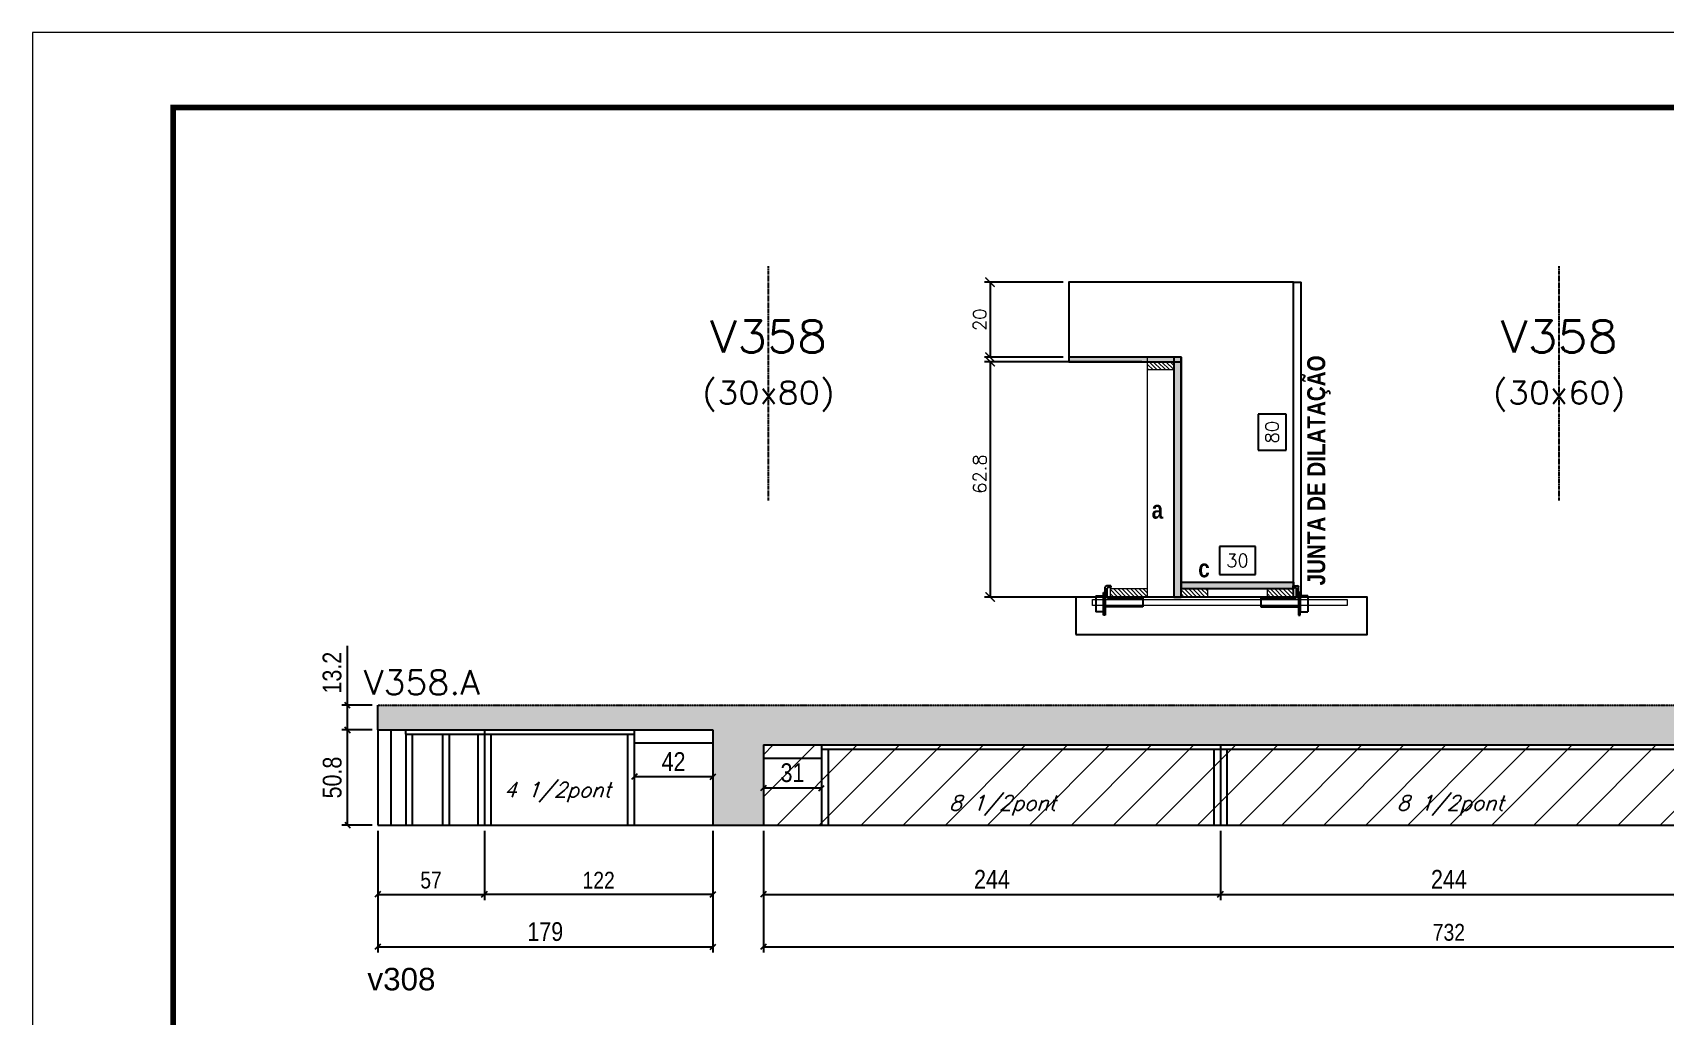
# Model space of a CAD drawing. Extents: x 137137 to 143418, y 10464 to 34486.
# Drawn here: x 141906 to 142778, y 29366 to 29891 of the extents above; entities that cross this region are included whole.
import ezdxf
from ezdxf.enums import TextEntityAlignment as Align

# ---------------------------------------------------------------- set-up
doc = ezdxf.new("R2010")
doc.units = 0
doc.linetypes.add('DASHED', pattern=[0.75, 0.5, -0.25])
doc.linetypes.add('HIDDEN', pattern=[0.375, 0.25, -0.125])
for name, color, linetype in [('5', 5, 'Continuous'), ('barrote', 251, 'Continuous'), ('COTA', 241, 'Continuous'), ('Cota Seção (2x)', 4, 'Continuous'), ('detalhes', 4, 'Continuous'), ('Painéis', 200, 'Continuous'), ('presilha', 1, 'Continuous'), ('SARR_2.2x7', 40, 'Continuous'), ('SARR_3.5x7', 81, 'Continuous'), ('texto', 7, 'Continuous'), ('Texto de Titulo', 7, 'Continuous'), ('Texto Qtd Sarr', 242, 'Continuous')]:
    doc.layers.add(name, color=color, linetype=linetype)
for name, color, linetype, lineweight in [('CONCRETO', 251, 'Continuous', 25), ('Escoras', 2, 'Continuous', 25), ('Folhas', 255, 'Continuous', 9), ('Hachura', 251, 'Continuous', 9), ('Madeira', 126, 'Continuous', 18), ('SARRAFO DE PRESSAO', 251, 'DASHED', 9), ('SCO-___-LAJ', 2, 'Continuous', 0), ('Texto Seção', 7, 'Continuous', 15)]:
    doc.layers.add(name, color=color, linetype=linetype, lineweight=lineweight)
doc.styles.add('COTA TECNICA', font='techl___.ttf', dxfattribs={"height": 10})
doc.styles.add('COTA TECNICA-50', font='techl___.ttf', dxfattribs={"height": 9})
doc.styles.add('REGUA-120', font='ROMANS.shx', dxfattribs={"height": 15})
doc.styles.add('Romans', font='romans.shx')
doc.styles.get("Standard").update_dxf_attribs({"font": 'arial.ttf'})
doc.styles.add('TECNICA', font='techb___.ttf', dxfattribs={"height": 10})
doc.dimstyles.new('COTA PAINEL-50', dxfattribs={"dimtxt": 9, "dimasz": 3, "dimexe": 3, "dimexo": 3, "dimgap": 3, "dimtad": 1, "dimdec": 1, "dimzin": 12, "dimdsep": 46, "dimtxsty": 'COTA TECNICA-50', "dimblk1": 'OBLIQUE', "dimblk2": 'OBLIQUE', "dimsah": 1, "dimcen": 0.9, "dimclrd": 4, "dimclre": 4, "dimclrt": 240, "dimadec": 1, "dimazin": 3, "dimtfac": 1, "dimtdec": 1, "dimtmove": 0, "dimatfit": 3, "dimfxl": 1, "dimtolj": 1, "dimtzin": 12, "dimarcsym": 0})
doc.dimstyles.new('Cota Seção (2x)', dxfattribs={"dimtxt": 7, "dimasz": 5, "dimexe": 3, "dimexo": 3, "dimgap": 2, "dimtad": 3, "dimdec": 1, "dimlfac": 0.5, "dimzin": 12, "dimdsep": 46, "dimtxsty": 'Romans', "dimblk": 'ARCHTICK', "dimcen": 0, "dimclrd": 4, "dimclre": 4, "dimclrt": 1, "dimadec": 1, "dimazin": 3, "dimtfac": 1, "dimtdec": 1, "dimtmove": 0, "dimatfit": 3, "dimldrblk": 'OBLIQUE', "dimfxl": 1, "dimtolj": 1, "dimtzin": 12, "dimarcsym": 0})
doc.dimstyles.new('Cota Seção interna', dxfattribs={"dimtxt": 7, "dimasz": 6, "dimexe": 0.18, "dimexo": 2, "dimgap": -4, "dimtad": 3, "dimdec": 1, "dimlfac": 0.5, "dimzin": 12, "dimdsep": 46, "dimtxsty": 'Romans', "dimblk": 'ARCHTICK', "dimcen": 0.09, "dimse1": 1, "dimse2": 1, "dimsd1": 1, "dimsd2": 1, "dimclrd": 180, "dimclre": 5, "dimclrt": 1, "dimadec": 0, "dimazin": 3, "dimtfac": 1, "dimtdec": 1, "dimtofl": 0, "dimtmove": 0, "dimatfit": 3, "dimldrblk": 'ARCHTICK', "dimfxl": 1, "dimtolj": 1, "dimtzin": 0, "dimarcsym": 0})
doc.dimstyles.new('PAINEL', dxfattribs={"dimtxt": 10, "dimasz": 3, "dimexe": 3, "dimexo": 3, "dimgap": 3, "dimtad": 1, "dimdec": 1, "dimzin": 12, "dimdsep": 46, "dimtxsty": 'COTA TECNICA', "dimblk1": 'OBLIQUE', "dimblk2": 'OBLIQUE', "dimsah": 1, "dimcen": 0.9, "dimclrd": 4, "dimclre": 4, "dimclrt": 240, "dimadec": 1, "dimazin": 3, "dimtfac": 1, "dimtdec": 1, "dimtmove": 0, "dimatfit": 3, "dimfxl": 1, "dimtolj": 1, "dimtzin": 12, "dimarcsym": 0})
pattern_1 = [(45, (4775.619, -1194.145), (-11.2253202, 11.2253202), [])]

# ---------------------------------------------------------------- blocks, each defined once
blk = doc.blocks.new('9999999999')
at = {"layer": 'Folhas'}
blk.add_lwpolyline([(98138.98, 34190.21), (99623.98, 34190.21), (99623.98, 35240.21), (98138.98, 35240.21)], close=True, dxfattribs=at)
at = {"layer": 'Folhas', "color": 30, "const_width": 3}
blk.add_lwpolyline([(98213.98, 34230.21), (99583.98, 34230.21), (99583.98, 35200.21), (98213.98, 35200.21)], close=True, dxfattribs=at)
blk = doc.blocks.new('titulo1')
at = {"layer": 'Defpoints', "color": 252, "linetype": 'HIDDEN', "ltscale": 2}
blk.add_line((0, 0), (0, 125), dxfattribs=at)
at = {"layer": 'Defpoints', "style": 'Romans', "oblique": 15}
blk.add_attdef('FOLHA', text='', height=10, dxfattribs=at).set_placement((0, 15.58), align=Align.MIDDLE_CENTER)
at = {"layer": 'Texto Qtd Sarr', "color": 3, "style": 'Romans', "oblique": 15}
for tag, height, p in [('TITULO', 17, (0, 71.45)), ('SEÇÃO', 12, (0, 41.55))]:
    blk.add_attdef(tag, text='', height=height, dxfattribs=at).set_placement(p, align=Align.MIDDLE_CENTER)
blk = doc.blocks.new('PRESILHA METÁLICA 1')
at = {"layer": 'presilha'}
for p, q in [((6, 15.5), (7.5, 15.5)), ((6, -2.5), (6, 15.5)), ((7.5, 10.6), (7.5, 19.9)), ((7.5, 15.5), (7.5, -2.5)), ((12, 21), (8.6, 21)), ((9, 11.6), (9, 18.9)), ((12, 19.5), (9.6, 19.5)), ((12, 21), (12, 19.5)), ((0, 13), (6, 13)), ((0, 13), (0, 0)), ((6, 0), (0, 0)), ((6, 13), (6, 0)), ((37.5, 4.1), (7.5, 4.1)), ((37.5, 11), (9.6, 11)), ((37.5, 11), (37.5, 4.1)), ((7.5, -2.5), (6, -2.5))]:
    blk.add_line(p, q, dxfattribs=at)
for centre, radius, start, end in [((8.6, 19.9), 1.14, 90, 180), ((9.6, 18.9), 0.57, 90, 180), ((9.6, 11.6), 0.57, 180, 270)]:
    blk.add_arc(centre, radius, start, end, dxfattribs=at)
blk = doc.blocks.new('*D504')
at = {"layer": 'Cota Seção (2x)', "color": 180, "lineweight": -2, "transparency": 16777216}
for p, q in [((142558.77, 29617.28), (142539.44, 29617.28)), ((142539.44, 29617.28), (142539.44, 29602.28)), ((142558.77, 29602.28), (142558.77, 29617.28)), ((142539.44, 29602.28), (142558.77, 29602.28))]:
    blk.add_line(p, q, dxfattribs=at)
at = {"layer": 'Defpoints', "color": 0, "transparency": 16777216}
for p in [(142579.12, 29598.28), (142519.12, 29590.28), (142579.12, 29590.28)]:
    blk.add_point(p, dxfattribs=at)
at = {"layer": 'Cota Seção (2x)', "color": 1, "transparency": 16777216, "insert": (142549.11, 29609.78), "char_height": 7, "attachment_point": 5, "style": 'Romans'}
blk.add_mtext('\\A1;30', dxfattribs=at)
blk = doc.blocks.new('_ArchTick')
at = {"color": 0, "linetype": 'ByBlock', "const_width": 0.15}
blk.add_lwpolyline([(-0.5, -0.5), (0.5, 0.5)], dxfattribs=at)
blk = doc.blocks.new('*D515')
at = {"layer": 'COTA', "color": 4, "lineweight": -2, "transparency": 16777216}
for p, q in [((142498.12, 29715.88), (142414.02, 29715.88)), ((142417.02, 29715.88), (142417.02, 29590.28)), ((142498.12, 29590.28), (142414.02, 29590.28))]:
    blk.add_line(p, q, dxfattribs=at)
at = {"layer": 'Defpoints', "color": 0, "transparency": 16777216}
for p in [(142501.12, 29715.88), (142417.02, 29590.28), (142501.12, 29590.28)]:
    blk.add_point(p, dxfattribs=at)
at = {"layer": 'COTA', "color": 4, "lineweight": -2, "transparency": 16777216, "xscale": 5, "yscale": 5, "zscale": 5}
for p, rotation in [((142417.02, 29715.88), 90), ((142417.02, 29590.28), 270)]:
    blk.add_blockref('_ArchTick', p, dxfattribs=dict(at, rotation=rotation))
at = {"layer": 'COTA', "color": 1, "transparency": 16777216, "insert": (142411.52, 29655.88), "char_height": 7, "attachment_point": 5, "rotation": 90, "style": 'Romans'}
blk.add_mtext('\\A1;62.8', dxfattribs=at)
blk = doc.blocks.new('_Oblique')
at = {"color": 0, "linetype": 'ByBlock', "lineweight": -2}
blk.add_line((-0.5, -0.5), (0.5, 0.5), dxfattribs=at)
blk = doc.blocks.new('*D516')
at = {"layer": 'COTA', "color": 4, "lineweight": -2, "transparency": 16777216}
for p, q in [((142456.12, 29758.28), (142414.02, 29758.28)), ((142417.02, 29758.28), (142417.02, 29718.28)), ((142456.12, 29718.28), (142414.02, 29718.28))]:
    blk.add_line(p, q, dxfattribs=at)
at = {"layer": 'Defpoints', "color": 0, "transparency": 16777216}
for p in [(142459.12, 29758.28), (142417.02, 29718.28), (142459.12, 29718.28)]:
    blk.add_point(p, dxfattribs=at)
at = {"layer": 'COTA', "color": 4, "lineweight": -2, "transparency": 16777216, "xscale": 5, "yscale": 5, "zscale": 5}
for p, rotation in [((142417.02, 29758.28), 90), ((142417.02, 29718.28), 270)]:
    blk.add_blockref('_ArchTick', p, dxfattribs=dict(at, rotation=rotation))
at = {"layer": 'COTA', "color": 1, "transparency": 16777216, "insert": (142411.52, 29738.28), "char_height": 7, "attachment_point": 5, "rotation": 90, "style": 'Romans'}
blk.add_mtext('\\A1;20', dxfattribs=at)
blk = doc.blocks.new('*D520')
at = {"layer": 'Cota Seção (2x)', "color": 180, "lineweight": -2, "transparency": 16777216}
for p, q in [((142575.12, 29687.95), (142560.12, 29687.95)), ((142560.12, 29687.95), (142560.12, 29668.62)), ((142575.12, 29668.62), (142575.12, 29687.95)), ((142560.12, 29668.62), (142575.12, 29668.62))]:
    blk.add_line(p, q, dxfattribs=at)
at = {"layer": 'Defpoints', "color": 0, "transparency": 16777216}
for p in [(142579.12, 29758.28), (142579.12, 29598.28), (142579.12, 29598.28)]:
    blk.add_point(p, dxfattribs=at)
at = {"layer": 'Cota Seção (2x)', "color": 1, "transparency": 16777216, "insert": (142567.62, 29678.28), "char_height": 7, "attachment_point": 5, "rotation": 90, "style": 'Romans'}
blk.add_mtext('\\A1;80', dxfattribs=at)
blk = doc.blocks.new('*D533')
at = {"layer": 'COTA', "color": 4, "linetype": 'ByBlock', "lineweight": -2, "transparency": 16777216}
for p, q in [((142296.02, 29465.52), (142296.02, 29428.56)), ((142540.02, 29465.52), (142540.02, 29428.56)), ((142296.02, 29431.56), (142540.02, 29431.56))]:
    blk.add_line(p, q, dxfattribs=at)
at = {"layer": 'Defpoints', "color": 0, "linetype": 'ByBlock', "transparency": 16777216}
for p in [(142296.02, 29468.52), (142540.02, 29468.52), (142540.02, 29431.56)]:
    blk.add_point(p, dxfattribs=at)
at = {"layer": 'COTA', "color": 4, "linetype": 'ByBlock', "lineweight": -2, "transparency": 16777216, "xscale": 3, "yscale": 3, "zscale": 3, "rotation": 180}
blk.add_blockref('_Oblique', (142296.02, 29431.56), dxfattribs=at)
at = {"layer": 'COTA', "color": 4, "linetype": 'ByBlock', "lineweight": -2, "transparency": 16777216, "xscale": 3, "yscale": 3, "zscale": 3}
blk.add_blockref('_Oblique', (142540.02, 29431.56), dxfattribs=at)
at = {"layer": 'COTA', "color": 240, "linetype": 'ByBlock', "transparency": 16777216, "insert": (142418.02, 29439.64), "char_height": 10, "attachment_point": 5, "style": 'COTA TECNICA'}
blk.add_mtext('\\A1;244', dxfattribs=at)
blk = doc.blocks.new('*D534')
at = {"layer": 'COTA', "color": 4, "linetype": 'ByBlock', "lineweight": -2, "transparency": 16777216}
for p, q in [((142540.02, 29465.52), (142540.02, 29428.56)), ((142784.02, 29465.52), (142784.02, 29428.56)), ((142540.02, 29431.56), (142784.02, 29431.56))]:
    blk.add_line(p, q, dxfattribs=at)
at = {"layer": 'Defpoints', "color": 0, "linetype": 'ByBlock', "transparency": 16777216}
for p in [(142540.02, 29468.52), (142784.02, 29468.52), (142784.02, 29431.56)]:
    blk.add_point(p, dxfattribs=at)
at = {"layer": 'COTA', "color": 4, "linetype": 'ByBlock', "lineweight": -2, "transparency": 16777216, "xscale": 3, "yscale": 3, "zscale": 3, "rotation": 180}
blk.add_blockref('_Oblique', (142540.02, 29431.56), dxfattribs=at)
at = {"layer": 'COTA', "color": 4, "linetype": 'ByBlock', "lineweight": -2, "transparency": 16777216, "xscale": 3, "yscale": 3, "zscale": 3}
blk.add_blockref('_Oblique', (142784.02, 29431.56), dxfattribs=at)
at = {"layer": 'COTA', "color": 240, "linetype": 'ByBlock', "transparency": 16777216, "insert": (142662.02, 29439.64), "char_height": 10, "attachment_point": 5, "style": 'COTA TECNICA'}
blk.add_mtext('\\A1;244', dxfattribs=at)
blk = doc.blocks.new('*D510')
at = {"layer": 'COTA', "color": 4, "linetype": 'ByBlock', "lineweight": -2, "transparency": 16777216}
for p, q in [((142090.02, 29465.52), (142090.02, 29400.56)), ((142269.02, 29465.52), (142269.02, 29400.56)), ((142090.02, 29403.56), (142269.02, 29403.56))]:
    blk.add_line(p, q, dxfattribs=at)
at = {"layer": 'Defpoints', "color": 0, "linetype": 'ByBlock', "transparency": 16777216}
for p in [(142090.02, 29468.52), (142269.02, 29468.52), (142269.02, 29403.56)]:
    blk.add_point(p, dxfattribs=at)
at = {"layer": 'COTA', "color": 4, "linetype": 'ByBlock', "lineweight": -2, "transparency": 16777216, "xscale": 3, "yscale": 3, "zscale": 3, "rotation": 180}
blk.add_blockref('_Oblique', (142090.02, 29403.56), dxfattribs=at)
at = {"layer": 'COTA', "color": 4, "linetype": 'ByBlock', "lineweight": -2, "transparency": 16777216, "xscale": 3, "yscale": 3, "zscale": 3}
blk.add_blockref('_Oblique', (142269.02, 29403.56), dxfattribs=at)
at = {"layer": 'COTA', "color": 240, "linetype": 'ByBlock', "transparency": 16777216, "insert": (142179.52, 29411.66), "char_height": 10, "attachment_point": 5, "style": 'COTA TECNICA'}
blk.add_mtext('\\A1;179', dxfattribs=at)
blk = doc.blocks.new('*D511')
at = {"layer": 'Defpoints', "color": 0, "linetype": 'ByBlock', "transparency": 16777216}
for p in [(142147.02, 29468.52), (142269.02, 29468.52), (142147.02, 29431.56)]:
    blk.add_point(p, dxfattribs=at)
at = {"layer": 'Escoras', "color": 4, "linetype": 'ByBlock', "lineweight": -2, "transparency": 16777216}
for p, q in [((142147.02, 29465.52), (142147.02, 29428.56)), ((142269.02, 29465.52), (142269.02, 29428.56)), ((142269.02, 29431.56), (142147.02, 29431.56))]:
    blk.add_line(p, q, dxfattribs=at)
at = {"layer": 'Escoras', "color": 4, "linetype": 'ByBlock', "lineweight": -2, "transparency": 16777216, "xscale": 3, "yscale": 3, "zscale": 3, "rotation": 180}
blk.add_blockref('_Oblique', (142147.02, 29431.56), dxfattribs=at)
at = {"layer": 'Escoras', "color": 4, "linetype": 'ByBlock', "lineweight": -2, "transparency": 16777216, "xscale": 3, "yscale": 3, "zscale": 3}
blk.add_blockref('_Oblique', (142269.02, 29431.56), dxfattribs=at)
at = {"layer": 'Escoras', "color": 240, "linetype": 'ByBlock', "transparency": 16777216, "insert": (142208.02, 29439.12), "char_height": 9, "attachment_point": 5, "style": 'COTA TECNICA-50'}
blk.add_mtext('\\A1;122', dxfattribs=at)
blk = doc.blocks.new('*D512')
at = {"layer": 'Defpoints', "color": 0, "linetype": 'ByBlock', "transparency": 16777216}
for p in [(142090.02, 29468.52), (142147.02, 29468.52), (142147.02, 29431.56)]:
    blk.add_point(p, dxfattribs=at)
at = {"layer": 'Escoras', "color": 4, "linetype": 'ByBlock', "lineweight": -2, "transparency": 16777216}
for p, q in [((142090.02, 29465.52), (142090.02, 29428.56)), ((142147.02, 29465.52), (142147.02, 29428.56)), ((142090.02, 29431.56), (142147.02, 29431.56))]:
    blk.add_line(p, q, dxfattribs=at)
at = {"layer": 'Escoras', "color": 4, "linetype": 'ByBlock', "lineweight": -2, "transparency": 16777216, "xscale": 3, "yscale": 3, "zscale": 3, "rotation": 180}
blk.add_blockref('_Oblique', (142090.02, 29431.56), dxfattribs=at)
at = {"layer": 'Escoras', "color": 4, "linetype": 'ByBlock', "lineweight": -2, "transparency": 16777216, "xscale": 3, "yscale": 3, "zscale": 3}
blk.add_blockref('_Oblique', (142147.02, 29431.56), dxfattribs=at)
at = {"layer": 'Escoras', "color": 240, "linetype": 'ByBlock', "transparency": 16777216, "insert": (142118.52, 29439.16), "char_height": 9, "attachment_point": 5, "style": 'COTA TECNICA-50'}
blk.add_mtext('\\A1;57', dxfattribs=at)
blk = doc.blocks.new('*D513')
at = {"layer": 'Defpoints', "color": 0, "linetype": 'ByBlock', "transparency": 16777216}
for p in [(142296.02, 29468.52), (143028.02, 29468.52), (143028.02, 29403.56)]:
    blk.add_point(p, dxfattribs=at)
at = {"layer": 'Escoras', "color": 4, "linetype": 'ByBlock', "lineweight": -2, "transparency": 16777216}
for p, q in [((142296.02, 29465.52), (142296.02, 29400.56)), ((143028.02, 29465.52), (143028.02, 29400.56)), ((142296.02, 29403.56), (143028.02, 29403.56))]:
    blk.add_line(p, q, dxfattribs=at)
at = {"layer": 'Escoras', "color": 4, "linetype": 'ByBlock', "lineweight": -2, "transparency": 16777216, "xscale": 3, "yscale": 3, "zscale": 3, "rotation": 180}
blk.add_blockref('_Oblique', (142296.02, 29403.56), dxfattribs=at)
at = {"layer": 'Escoras', "color": 4, "linetype": 'ByBlock', "lineweight": -2, "transparency": 16777216, "xscale": 3, "yscale": 3, "zscale": 3}
blk.add_blockref('_Oblique', (143028.02, 29403.56), dxfattribs=at)
at = {"layer": 'Escoras', "color": 240, "linetype": 'ByBlock', "transparency": 16777216, "insert": (142662.02, 29411.26), "char_height": 9, "attachment_point": 5, "style": 'COTA TECNICA-50'}
blk.add_mtext('\\A1;732', dxfattribs=at)
blk = doc.blocks.new('*D1891')
at = {"layer": 'COTA', "color": 4, "lineweight": -2, "ltscale": 25, "transparency": 16777216}
for p, q in [((142087.02, 29519.32), (142070.92, 29519.32)), ((142073.92, 29468.52), (142073.92, 29519.32)), ((142087.02, 29468.52), (142070.92, 29468.52))]:
    blk.add_line(p, q, dxfattribs=at)
at = {"layer": 'Defpoints', "color": 0, "ltscale": 25, "transparency": 16777216}
for p in [(142073.92, 29519.32), (142090.02, 29519.32), (142090.02, 29468.52)]:
    blk.add_point(p, dxfattribs=at)
at = {"layer": 'COTA', "color": 4, "lineweight": -2, "ltscale": 25, "transparency": 16777216, "xscale": 3, "yscale": 3, "zscale": 3}
for p, rotation in [((142073.92, 29519.32), 90), ((142073.92, 29468.52), 270)]:
    blk.add_blockref('_Oblique', p, dxfattribs=dict(at, rotation=rotation))
at = {"layer": 'COTA', "color": 240, "ltscale": 25, "transparency": 16777216, "insert": (142065.78, 29493.92), "char_height": 10, "attachment_point": 5, "rotation": 90, "style": 'COTA TECNICA'}
blk.add_mtext('\\A1;50.8', dxfattribs=at)
blk = doc.blocks.new('*D1892')
at = {"layer": 'COTA', "color": 4, "lineweight": -2, "ltscale": 25, "transparency": 16777216}
for p, q in [((142073.92, 29532.52), (142073.92, 29564.25)), ((142087.02, 29532.52), (142070.92, 29532.52)), ((142073.92, 29519.32), (142073.92, 29532.52)), ((142087.02, 29519.32), (142070.92, 29519.32))]:
    blk.add_line(p, q, dxfattribs=at)
at = {"layer": 'Defpoints', "color": 0, "ltscale": 25, "transparency": 16777216}
for p in [(142073.92, 29532.52), (142090.02, 29532.52), (142090.02, 29519.32)]:
    blk.add_point(p, dxfattribs=at)
at = {"layer": 'COTA', "color": 4, "lineweight": -2, "ltscale": 25, "transparency": 16777216, "xscale": 3, "yscale": 3, "zscale": 3}
for p, rotation in [((142073.92, 29532.52), 90), ((142073.92, 29519.32), 270)]:
    blk.add_blockref('_Oblique', p, dxfattribs=dict(at, rotation=rotation))
at = {"layer": 'COTA', "color": 240, "ltscale": 25, "transparency": 16777216, "insert": (142065.7, 29549.89), "char_height": 10, "attachment_point": 5, "rotation": 90, "style": 'COTA TECNICA'}
blk.add_mtext('\\A1;13.2', dxfattribs=at)
blk = doc.blocks.new('*D1895')
at = {"layer": 'COTA', "color": 4, "lineweight": -2, "ltscale": 25, "transparency": 16777216}
for p, q in [((142227.02, 29509.32), (142227.02, 29491.39)), ((142269.02, 29509.32), (142269.02, 29491.39)), ((142227.02, 29494.39), (142269.02, 29494.39))]:
    blk.add_line(p, q, dxfattribs=at)
at = {"layer": 'Defpoints', "color": 0, "ltscale": 25, "transparency": 16777216}
for p in [(142227.02, 29512.32), (142269.02, 29512.32), (142269.02, 29494.39)]:
    blk.add_point(p, dxfattribs=at)
at = {"layer": 'COTA', "color": 4, "lineweight": -2, "ltscale": 25, "transparency": 16777216, "xscale": 3, "yscale": 3, "zscale": 3, "rotation": 180}
blk.add_blockref('_Oblique', (142227.02, 29494.39), dxfattribs=at)
at = {"layer": 'COTA', "color": 4, "lineweight": -2, "ltscale": 25, "transparency": 16777216, "xscale": 3, "yscale": 3, "zscale": 3}
blk.add_blockref('_Oblique', (142269.02, 29494.39), dxfattribs=at)
at = {"layer": 'COTA', "color": 240, "ltscale": 25, "transparency": 16777216, "insert": (142248.02, 29502.47), "char_height": 10, "attachment_point": 5, "style": 'COTA TECNICA'}
blk.add_mtext('\\A1;42', dxfattribs=at)
blk = doc.blocks.new('*D1896')
at = {"layer": 'COTA', "color": 4, "lineweight": -2, "ltscale": 25, "transparency": 16777216}
for p, q in [((142296.02, 29501.32), (142296.02, 29485.24)), ((142327.02, 29501.32), (142327.02, 29485.24)), ((142327.02, 29488.24), (142296.02, 29488.24))]:
    blk.add_line(p, q, dxfattribs=at)
at = {"layer": 'Defpoints', "color": 0, "ltscale": 25, "transparency": 16777216}
for p in [(142296.02, 29504.32), (142327.02, 29504.32), (142296.02, 29488.24)]:
    blk.add_point(p, dxfattribs=at)
at = {"layer": 'COTA', "color": 4, "lineweight": -2, "ltscale": 25, "transparency": 16777216, "xscale": 3, "yscale": 3, "zscale": 3, "rotation": 180}
blk.add_blockref('_Oblique', (142296.02, 29488.24), dxfattribs=at)
at = {"layer": 'COTA', "color": 4, "lineweight": -2, "ltscale": 25, "transparency": 16777216, "xscale": 3, "yscale": 3, "zscale": 3}
blk.add_blockref('_Oblique', (142327.02, 29488.24), dxfattribs=at)
at = {"layer": 'COTA', "color": 240, "ltscale": 25, "transparency": 16777216, "insert": (142311.52, 29496.46), "char_height": 10, "attachment_point": 5, "style": 'COTA TECNICA'}
blk.add_mtext('\\A1;31', dxfattribs=at)

msp = doc.modelspace()

# ---------------------------------------------------------------- hatches: boundary and pattern name
at = {"layer": 'COTA', "linetype": 'ByBlock'}
h = msp.add_hatch(dxfattribs=at)
h.set_pattern_fill('AR-CONC', color=256, scale=0.03)
h.paths.add_polyline_path([(142296.02, 29511.32), (142883.02, 29511.32), (142883.02, 29490.52), (143002.02, 29490.52), (143028.02, 29490.52), (143028.02, 29532.52), (142883.02, 29532.52), (142090.02, 29532.52), (142090.02, 29519.32), (142269.02, 29519.32), (142269.02, 29468.52), (142296.02, 29468.52)])
h.paths.add_polyline_path([(142863.75, 29484.21), (142863.75, 29518.14), (142843.16, 29518.14), (142843.16, 29484.21)], flags=25)
at = {"layer": 'Hachura'}
h = msp.add_hatch(color=256, dxfattribs=at)
h.dxf.hatch_style = 1
h.paths.add_polyline_path([(142519.12, 29715.88), (142519.12, 29718.28), (142459.12, 29718.28), (142459.12, 29715.88)])
h = msp.add_hatch(dxfattribs=at)
h.set_pattern_fill('ANSI31', color=256, scale=0.5, angle=270, style=0)
h.set_pattern_definition([(315, (165406.943, 21408.2394), (1.12253202, 1.12253202), [])])
h.paths.add_polyline_path([(142501.12, 29711.48), (142501.12, 29715.88), (142515.12, 29715.88), (142515.12, 29711.48)])
h = msp.add_hatch(color=256, dxfattribs=at)
h.dxf.hatch_style = 1
h.paths.add_polyline_path([(142519.12, 29718.28), (142515.12, 29718.28), (142515.12, 29590.28), (142519.12, 29590.28)])
h = msp.add_hatch(color=256, dxfattribs=at)
h.dxf.hatch_style = 1
h.paths.add_polyline_path([(142519.12, 29594.68), (142519.12, 29598.28), (142579.09, 29598.28), (142579.09, 29594.68)])
h = msp.add_hatch(dxfattribs=at)
h.set_pattern_fill('ANSI31', color=256, scale=0.5, angle=270, style=0)
h.set_pattern_definition([(315, (165372.943, 21360.6394), (1.12253202, 1.12253202), [])])
h.paths.add_polyline_path([(142501.12, 29590.28), (142501.12, 29594.68), (142481.12, 29594.68), (142481.12, 29590.28)])
h = msp.add_hatch(dxfattribs=at)
h.set_pattern_fill('ANSI31', color=256, scale=0.5, angle=270, style=0)
h.set_pattern_definition([(315, (165475.745, 21360.6394), (1.12253202, 1.12253202), [])])
h.paths.add_polyline_path([(142519.12, 29590.28), (142519.12, 29594.68), (142533.12, 29594.68), (142533.12, 29590.28)])
h = msp.add_hatch(dxfattribs=at)
h.set_pattern_fill('ANSI31', color=256, scale=0.5, angle=270, style=0)
h.set_pattern_definition([(315, (165521.7081, 21360.6394), (1.12253202, 1.12253202), [])])
h.paths.add_polyline_path([(142565.09, 29590.28), (142565.09, 29594.68), (142579.09, 29594.68), (142579.09, 29590.28)])
at = {"layer": 'Hachura', "linetype": 'ByBlock'}
h = msp.add_hatch(dxfattribs=at)
h.set_pattern_fill('ANSI31', color=256, scale=5)
h.set_pattern_definition(pattern_1)
h.paths.add_polyline_path([(142540.02, 29468.52), (142540.02, 29511.32), (142296.02, 29511.32), (142296.02, 29468.52)])
h = msp.add_hatch(dxfattribs=at)
h.set_pattern_fill('ANSI31', color=256, scale=5)
h.set_pattern_definition(pattern_1)
h.paths.add_polyline_path([(142784.02, 29468.52), (142784.02, 29511.32), (142540.02, 29511.32), (142540.02, 29468.52)])

# ---------------------------------------------------------------- linework, layer by layer
at = {"layer": 'barrote'}
msp.add_lwpolyline([(142462.76, 29570.28), (142618.41, 29570.28), (142618.41, 29590.28), (142462.76, 29590.28)], close=True, dxfattribs=at)
at = {"layer": 'CONCRETO'}
for p, q in [((142579.12, 29590.28), (142579.12, 29758.28)), ((142579.12, 29758.28), (142583.12, 29758.28)), ((142583.12, 29590.28), (142583.12, 29758.28))]:
    msp.add_line(p, q, dxfattribs=at)
msp.add_lwpolyline([(142519.12, 29718.28), (142519.12, 29594.68), (142519.12, 29594.68), (142519.12, 29598.28), (142579.12, 29598.28), (142579.12, 29718.28), (142579.12, 29718.28), (142579.12, 29758.28), (142579.12, 29758.28), (142579.12, 29758.28), (142519.12, 29758.28), (142459.12, 29758.28), (142459.12, 29718.28)], dxfattribs=at)
at = {"layer": 'COTA', "linetype": 'DASHED', "ltscale": 0.3}
msp.add_line((142090.02, 29532.52), (142883.02, 29532.52), dxfattribs=at)
at = {"layer": 'COTA', "linetype": 'ByBlock'}
for p, q in [((142090.02, 29519.32), (142090.02, 29532.52)), ((142269.02, 29468.52), (142296.02, 29468.52))]:
    msp.add_line(p, q, dxfattribs=at)
at = {"layer": 'Madeira'}
for points in [[(142501.12, 29718.28), (142515.12, 29718.28), (142515.12, 29590.28), (142501.12, 29590.28)], [(142501.12, 29711.48), (142501.12, 29715.88), (142515.12, 29715.88), (142515.12, 29711.48)], [(142501.12, 29590.28), (142501.12, 29594.68), (142481.12, 29594.68), (142481.12, 29590.28)], [(142519.12, 29590.28), (142519.12, 29594.68), (142533.12, 29594.68), (142533.12, 29590.28)], [(142565.09, 29590.28), (142565.09, 29594.68), (142579.09, 29594.68), (142579.09, 29590.28)]]:
    msp.add_lwpolyline(points, close=True, dxfattribs=at)
at = {"layer": 'Painéis', "linetype": 'ByBlock'}
for p, q in [((142090.02, 29519.32), (142269.02, 29519.32)), ((142090.02, 29519.32), (142090.02, 29468.52)), ((142147.02, 29519.32), (142147.02, 29468.52)), ((142269.02, 29519.32), (142269.02, 29468.52)), ((142269.02, 29519.32), (142269.02, 29468.52)), ((142296.02, 29511.32), (142883.02, 29511.32)), ((142296.02, 29511.32), (142296.02, 29468.52)), ((142540.02, 29511.32), (142540.02, 29468.52)), ((142090.02, 29468.52), (142269.02, 29468.52)), ((142296.02, 29468.52), (142883.02, 29468.52))]:
    msp.add_line(p, q, dxfattribs=at)
at = {"layer": 'Painéis'}
for points in [[(142519.12, 29715.88), (142519.12, 29718.28), (142459.12, 29718.28), (142459.12, 29715.88)], [(142519.12, 29718.28), (142515.12, 29718.28), (142515.12, 29590.28), (142519.12, 29590.28)], [(142519.12, 29594.68), (142519.12, 29598.28), (142579.09, 29598.28), (142579.09, 29594.68)]]:
    msp.add_lwpolyline(points, close=True, dxfattribs=at)
at = {"layer": 'SARR_2.2x7', "linetype": 'Continuous'}
for p, q in [((142097.02, 29519.32), (142097.02, 29468.52)), ((142105.02, 29517.12), (142105.02, 29519.32)), ((142105.02, 29517.12), (142227.02, 29517.12)), ((142269.02, 29512.32), (142227.02, 29512.32)), ((142296.02, 29504.32), (142327.02, 29504.32)), ((142327.02, 29509.12), (142540.02, 29509.12)), ((142540.02, 29509.12), (142784.02, 29509.12))]:
    msp.add_line(p, q, dxfattribs=at)
at = {"layer": 'SARR_3.5x7'}
for p, q in [((142105.02, 29517.12), (142105.02, 29468.52)), ((142108.52, 29517.12), (142108.52, 29468.52)), ((142124.66, 29517.12), (142124.66, 29468.52)), ((142128.16, 29517.12), (142128.16, 29468.52)), ((142143.48, 29517.12), (142143.48, 29468.52)), ((142150.48, 29517.12), (142150.48, 29468.52)), ((142223.52, 29468.52), (142223.52, 29517.12)), ((142227.02, 29519.32), (142227.02, 29468.52)), ((142327.02, 29511.32), (142327.02, 29468.52)), ((142330.52, 29509.12), (142330.52, 29468.52)), ((142536.48, 29509.12), (142536.48, 29468.52)), ((142543.48, 29509.12), (142543.48, 29468.52))]:
    msp.add_line(p, q, dxfattribs=at)
at = {"layer": 'SCO-___-LAJ', "color": 1}
msp.add_lwpolyline([(142471.76, 29588.95), (142607.74, 29588.95), (142607.74, 29585.75), (142471.76, 29585.75)], close=True, dxfattribs=at)

# ---------------------------------------------------------------- block references
at = {"layer": 'presilha', "yscale": 0.6666666666666666, "zscale": 0.6666666666666666}
for p, xscale in [((142473.55, 29582.32), 0.6666666666666666), ((142586.67, 29582.32), -0.6666666666666666)]:
    msp.add_blockref('PRESILHA METÁLICA 1', p, dxfattribs=dict(at, xscale=xscale))
at = {"layer": 'SARRAFO DE PRESSAO', "color": 6, "linetype": 'ByBlock'}
msp.add_blockref('9999999999', (43766.81, -5348.73), dxfattribs=at)
at = {"layer": 'Texto Seção'}
ref = msp.add_blockref('titulo1', (142298.74, 29641.81), dxfattribs=at)
ref.add_attrib('TITULO', 'V358', dxfattribs={"layer": 'Texto de Titulo', "color": 7, "height": 17, "style": 'Romans', "width": 1.1}).set_placement((142298.74, 29729.31), align=Align.MIDDLE_CENTER)
ref.add_attrib('SEÇÃO', '(30x80)', dxfattribs={"layer": 'Texto de Titulo', "color": 7, "height": 12, "style": 'Romans', "width": 1.1}).set_placement((142298.74, 29699.31), align=Align.MIDDLE_CENTER)
ref = msp.add_blockref('titulo1', (142720.89, 29641.81), dxfattribs=at)
ref.add_attrib('TITULO', 'V358', dxfattribs={"layer": 'Texto de Titulo', "color": 7, "height": 17, "style": 'Romans', "width": 1.1}).set_placement((142720.89, 29729.31), align=Align.MIDDLE_CENTER)
ref.add_attrib('SEÇÃO', '(30x60)', dxfattribs={"layer": 'Texto de Titulo', "color": 7, "height": 12, "style": 'Romans', "width": 1.1}).set_placement((142720.89, 29699.31), align=Align.MIDDLE_CENTER)

# ---------------------------------------------------------------- texts
at = {"layer": '5', "linetype": 'Continuous'}
msp.add_text('v308', height=12, rotation=359.99996, dxfattribs=at).set_placement((142084.55, 29380.34))
at = {"layer": 'detalhes', "style": 'TECNICA'}
msp.add_text('JUNTA DE DILATAÇÃO', height=9.6, rotation=90, dxfattribs=at).set_placement((142595.97, 29596.48))
for s, p in [('a', (142503.29, 29632.08)), ('c', (142528.2, 29600.78))]:
    msp.add_text(s, height=9.6, dxfattribs=at).set_placement(p)
at = {"layer": 'texto', "color": 2, "char_height": 8, "attachment_point": 5, "style": 'Romans'}
for s, insert in [('{\\Q19;\\C256;4 1/2pont}', (142185.95, 29486.04)), ('{\\Q19;\\C256;8 1/2pont}', (142423.65, 29479.07)), ('{\\Q19;\\C256;8 1/2pont}', (142662.72, 29479.07))]:
    msp.add_mtext(s, dxfattribs=dict(at, insert=insert))
at = {"layer": 'Texto Seção', "style": 'REGUA-120', "width": 1.05}
msp.add_text('V358.A', height=13, dxfattribs=at).set_placement((142082.63, 29538.23))

# ---------------------------------------------------------------- dimensions: what is measured, and where the dimension line sits
at = {"layer": 'COTA'}
dim = msp.add_linear_dim(base=(142417.02, 29718.28), p1=(142459.12, 29758.28), p2=(142459.12, 29718.28), angle=90, dimstyle='Cota Seção (2x)', dxfattribs=at)
dim.commit()
dim.dimension.update_dxf_attribs({"geometry": '*D516', "text_midpoint": (142411.52, 29738.28)})
dim = msp.add_linear_dim(base=(142417.02, 29590.28), p1=(142501.12, 29715.88), p2=(142501.12, 29590.28), angle=90, dimstyle='Cota Seção (2x)', dxfattribs=at)
dim.commit()
dim.dimension.update_dxf_attribs({"geometry": '*D515', "text_midpoint": (142417.02, 29655.88), "dimtype": 160})
at = {"layer": 'COTA', "ltscale": 25}
for base, p1, p2, picture, middle in [((142073.92, 29532.52), (142090.02, 29519.32), (142090.02, 29532.52), '*D1892', (142065.7, 29549.89)), ((142073.92, 29519.32), (142090.02, 29468.52), (142090.02, 29519.32), '*D1891', (142065.78, 29493.92))]:
    dim = msp.add_linear_dim(base=base, p1=p1, p2=p2, angle=90, dimstyle='PAINEL', dxfattribs=at)
    dim.commit()
    dim.dimension.update_dxf_attribs({"geometry": picture, "text_midpoint": middle})
for base, p1, p2, picture, middle in [((142269.02, 29494.39), (142227.02, 29512.32), (142269.02, 29512.32), '*D1895', (142248.02, 29502.47)), ((142296.02, 29488.24), (142327.02, 29504.32), (142296.02, 29504.32), '*D1896', (142311.52, 29496.46))]:
    dim = msp.add_linear_dim(base=base, p1=p1, p2=p2, dimstyle='PAINEL', dxfattribs=at)
    dim.commit()
    dim.dimension.update_dxf_attribs({"geometry": picture, "text_midpoint": middle})
at = {"layer": 'COTA', "linetype": 'ByBlock'}
for base, p1, p2, picture, middle in [((142269.02, 29403.56), (142090.02, 29468.52), (142269.02, 29468.52), '*D510', (142179.52, 29411.66)), ((142784.02, 29431.56), (142540.02, 29468.52), (142784.02, 29468.52), '*D534', (142662.02, 29439.64))]:
    dim = msp.add_linear_dim(base=base, p1=p1, p2=p2, dimstyle='PAINEL', override={"dimtmove": 1}, dxfattribs=at)
    dim.commit()
    dim.dimension.update_dxf_attribs({"geometry": picture, "text_midpoint": middle})
dim = msp.add_linear_dim(base=(142540.02, 29431.56), p1=(142296.02, 29468.52), p2=(142540.02, 29468.52), dimstyle='PAINEL', dxfattribs=at)
dim.commit()
dim.dimension.update_dxf_attribs({"geometry": '*D533', "text_midpoint": (142418.02, 29439.64)})
at = {"layer": 'Cota Seção (2x)'}
dim = msp.add_linear_dim(base=(142579.12, 29598.28), p1=(142579.12, 29758.28), p2=(142579.12, 29598.28), angle=90, dimstyle='Cota Seção interna', dxfattribs=at)
dim.commit()
dim.dimension.update_dxf_attribs({"geometry": '*D520', "text_midpoint": (142567.62, 29678.28)})
dim = msp.add_linear_dim(base=(142579.12, 29598.28), p1=(142519.12, 29590.28), p2=(142579.12, 29590.28), dimstyle='Cota Seção interna', dxfattribs=at)
dim.commit()
dim.dimension.update_dxf_attribs({"geometry": '*D504', "text_midpoint": (142549.11, 29598.28), "dimtype": 160})
at = {"layer": 'Escoras', "linetype": 'ByBlock'}
for p1, picture, middle in [((142090.02, 29468.52), '*D512', (142118.52, 29439.16)), ((142269.02, 29468.52), '*D511', (142208.02, 29439.12))]:
    dim = msp.add_linear_dim(base=(142147.02, 29431.56), p1=p1, p2=(142147.02, 29468.52), angle=180, dimstyle='COTA PAINEL-50', override={"dimarcsym": 1}, dxfattribs=at)
    dim.commit()
    dim.dimension.update_dxf_attribs({"geometry": picture, "text_midpoint": middle})
dim = msp.add_linear_dim(base=(143028.02, 29403.56), p1=(142296.02, 29468.52), p2=(143028.02, 29468.52), dimstyle='COTA PAINEL-50', override={"dimarcsym": 1}, dxfattribs=at)
dim.commit()
dim.dimension.update_dxf_attribs({"geometry": '*D513', "text_midpoint": (142662.02, 29411.26)})

doc.saveas('drawing.dxf')
